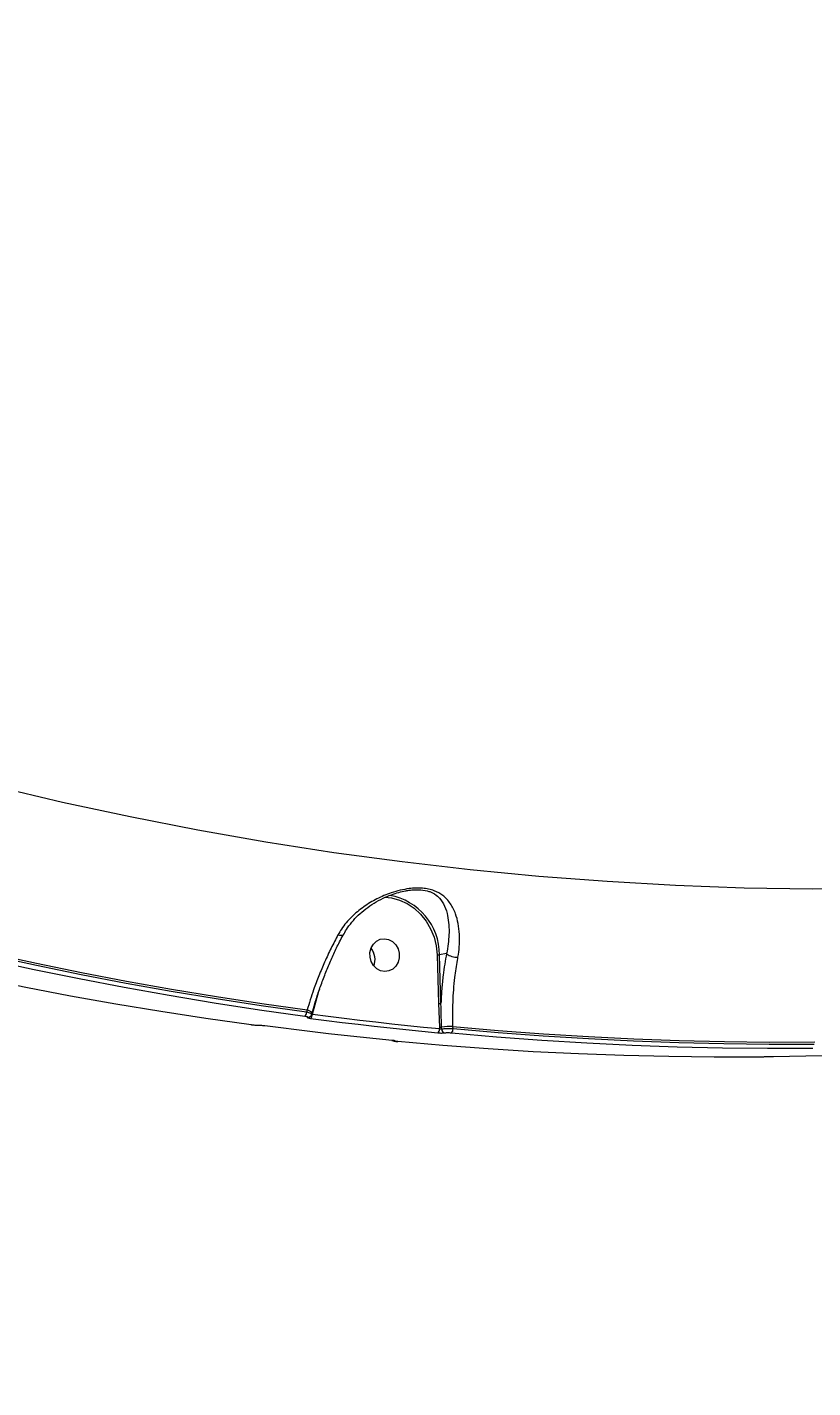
# Model space of a CAD drawing. Header units: millimetres. Extents: x -7447 to 8662, y -5576 to 6370.
# Drawn here: x 1671.4 to 1887.2, y -2586.3 to -2212.5 of the extents above; entities that cross this region are included whole.
import ezdxf

# ---------------------------------------------------------------- set-up
doc = ezdxf.new("R2010")
doc.units = ezdxf.units.MM
doc.layers.add('DiKom', color=7, linetype='Continuous')
doc.layers.add('DIKOM_ОБЪЕКТ', color=7, linetype='Continuous')
doc.styles.add('style1', font='arial.ttf', dxfattribs={"width": 0.8})
doc.dimstyles.new('1-50', dxfattribs={"dimtxt": 300, "dimasz": 200, "dimexe": 100, "dimexo": 0, "dimgap": 100, "dimtad": 1, "dimdec": 0, "dimtxsty": 'style1', "dimcen": 0, "dimclrd": 7, "dimclre": 7, "dimadec": 1, "dimazin": 2, "dimtfac": 1, "dimtdec": 0, "dimtmove": 1, "dimatfit": 3, "dimfxl": 0, "dimlwd": 25, "dimlwe": 18, "dimarcsym": 0})

# ---------------------------------------------------------------- blocks, each defined once
blk = doc.blocks.new('*D11')
at = {"color": 7, "linetype": 'Continuous', "lineweight": 18, "transparency": 16777216}
for p, q in [((2045.4, 3512.26), (7772.09, 3512.26)), ((-1858.48, -4091.08), (7772.09, -4091.08))]:
    blk.add_line(p, q, dxfattribs=at)
at = {"color": 7, "linetype": 'Continuous', "lineweight": 25, "transparency": 16777216}
blk.add_line((7672.09, -3891.08), (7672.09, 3312.26), dxfattribs=at)
at = {"color": 7, "linetype": 'Continuous', "transparency": 16777216}
for points in [[(7638.76, 3312.26), (7705.42, 3312.26), (7672.09, 3512.26)], [(7638.76, -3891.08), (7705.42, -3891.08), (7672.09, -4091.08)]]:
    blk.add_solid(points, dxfattribs=at)
at = {"layer": 'Defpoints', "color": 0, "linetype": 'Continuous', "transparency": 16777216}
for p in [(2045.4, 3512.26), (7672.09, 3512.26), (-1858.48, -4091.08)]:
    blk.add_point(p, dxfattribs=at)
at = {"color": 0, "linetype": 'Continuous', "lineweight": 15, "transparency": 16777216, "insert": (7418.92, 3.22), "char_height": 300, "attachment_point": 5, "rotation": 90, "style": 'style1'}
blk.add_mtext('7600', dxfattribs=at)
blk = doc.blocks.new('*D12')
at = {"layer": 'Defpoints', "color": 0, "transparency": 16777216}
for p in [(-7446.93, 5919.72), (-7446.93, 736.93), (6905.53, -2412.68)]:
    blk.add_point(p, dxfattribs=at)
at = {"layer": 'DiKom', "color": 7, "lineweight": 18, "transparency": 16777216}
for p, q in [((-7446.93, 736.93), (-7446.93, 6019.72)), ((6905.53, -2412.68), (6905.53, 6019.72))]:
    blk.add_line(p, q, dxfattribs=at)
at = {"layer": 'DiKom', "color": 7, "lineweight": 25, "transparency": 16777216}
blk.add_line((6705.53, 5919.72), (-7246.93, 5919.72), dxfattribs=at)
at = {"layer": 'DiKom', "color": 7, "transparency": 16777216}
for points in [[(-7246.93, 5953.05), (-7246.93, 5886.39), (-7446.93, 5919.72)], [(6705.53, 5953.05), (6705.53, 5886.39), (6905.53, 5919.72)]]:
    blk.add_solid(points, dxfattribs=at)
at = {"layer": 'DiKom', "color": 0, "transparency": 16777216, "insert": (-918.31, 6173), "char_height": 300, "attachment_point": 5, "style": 'style1'}
blk.add_mtext('14300', dxfattribs=at)
blk = doc.blocks.new('*D13')
at = {"layer": 'Defpoints', "color": 0, "transparency": 16777216}
for p in [(2049.72, 5594.27), (-1141.86, -5576.35), (8561.69, -5576.35)]:
    blk.add_point(p, dxfattribs=at)
at = {"layer": 'DiKom', "color": 7, "lineweight": 18, "transparency": 16777216}
for p, q in [((2049.72, 5594.27), (8661.69, 5594.27)), ((-1141.86, -5576.35), (8661.69, -5576.35))]:
    blk.add_line(p, q, dxfattribs=at)
at = {"layer": 'DiKom', "color": 7, "lineweight": 25, "transparency": 16777216}
blk.add_line((8561.69, 5394.27), (8561.69, -5376.35), dxfattribs=at)
at = {"layer": 'DiKom', "color": 7, "transparency": 16777216}
for points in [[(8528.35, 5394.27), (8595.02, 5394.27), (8561.69, 5594.27)], [(8528.35, -5376.35), (8595.02, -5376.35), (8561.69, -5576.35)]]:
    blk.add_solid(points, dxfattribs=at)
at = {"layer": 'DiKom', "color": 0, "transparency": 16777216, "insert": (8308.52, 8.96), "char_height": 300, "attachment_point": 5, "rotation": 90, "style": 'style1'}
blk.add_mtext('11200', dxfattribs=at)

msp = doc.modelspace()

# ---------------------------------------------------------------- linework, layer by layer
at = {"layer": 'DIKOM_ОБЪЕКТ', "color": 7, "linetype": 'Continuous', "lineweight": 15}
for p, q in [((1784, -2467.37), (1784.38, -2480.7)), ((1786.57, -2467.02), (1784.67, -2467.34)), ((1785.05, -2480.67), (1784.67, -2467.34)), ((1749.75, -2483.62), (1751.54, -2477.37)), ((1751.54, -2477.37), (1751.73, -2476.7)), ((1784.38, -2480.7), (1784.61, -2487.21)), ((1748.28, -2482.49), (1748.1, -2483.12)), ((1749.49, -2483.74), (1749.61, -2483.34)), ((1749.61, -2483.34), (1749.61, -2483.33)), ((1749.71, -2483.75), (1749.75, -2483.62)), ((1784.61, -2487.21), (1784.62, -2487.72)), ((1785.25, -2487.77), (1785.23, -2487.18)), ((1788.37, -2487.7), (1788.35, -2487.04))]:
    msp.add_line(p, q, dxfattribs=at)
at = {"layer": 'DIKOM_ОБЪЕКТ', "color": 7, "linetype": 'Continuous', "lineweight": 15, "flags": 128}
for points in [[(1943.48, -2448.03), (1924.72, -2448.83), (1905.94, -2449.25), (1887.14, -2449.31), (1868.33, -2448.99), (1849.52, -2448.3), (1830.71, -2447.24), (1811.91, -2445.81), (1793.12, -2444.01), (1774.36, -2441.84), (1755.62, -2439.3), (1736.91, -2436.4), (1718.24, -2433.12), (1699.62, -2429.48), (1681.05, -2425.48), (1662.53, -2421.11)], [(1769.62, -2451.48), (1771.49, -2451.69), (1773.68, -2452.29), (1775.77, -2453.26), (1777.72, -2454.57), (1779.47, -2456.19), (1780.98, -2458.08), (1782.21, -2460.2), (1783.14, -2462.49), (1783.74, -2464.9), (1784, -2467.37)], [(1773.6, -2468.18), (1773.29, -2469.39), (1772.67, -2470.45), (1771.81, -2471.26), (1770.76, -2471.77), (1769.62, -2471.92), (1768.47, -2471.71), (1767.42, -2471.15), (1766.54, -2470.29), (1765.9, -2469.2), (1765.57, -2467.96), (1765.55, -2466.68), (1765.87, -2465.47), (1766.48, -2464.41), (1767.35, -2463.6), (1768.39, -2463.09), (1769.54, -2462.94), (1770.68, -2463.16), (1771.74, -2463.71), (1772.62, -2464.57), (1773.25, -2465.67), (1773.59, -2466.9), (1773.6, -2468.18)], [(1648.71, -2465.84), (1661, -2468.68), (1673.31, -2471.36), (1685.65, -2473.89), (1698.01, -2476.26), (1710.38, -2478.47), (1722.78, -2480.53), (1735.18, -2482.43), (1747.61, -2484.18)], [(1649.26, -2464.13), (1661.57, -2466.97), (1673.9, -2469.65), (1686.25, -2472.18), (1698.62, -2474.56), (1711.01, -2476.77), (1723.42, -2478.83), (1735.84, -2480.74), (1748.28, -2482.49)], [(1748.1, -2483.12), (1735.69, -2481.38), (1723.29, -2479.48), (1710.91, -2477.42), (1698.54, -2475.21), (1686.19, -2472.84), (1673.87, -2470.31), (1661.56, -2467.63), (1649.28, -2464.8)], [(1732.89, -2486.61), (1720.47, -2484.87), (1708.06, -2482.96), (1695.67, -2480.9), (1683.29, -2478.69), (1670.94, -2476.32), (1658.6, -2473.79), (1646.29, -2471.11), (1634, -2468.28)], [(1749.22, -2484.81), (1753.58, -2485.38), (1757.95, -2485.92), (1762.31, -2486.44), (1766.68, -2486.95), (1771.05, -2487.44), (1775.42, -2487.9), (1779.79, -2488.35), (1784.16, -2488.78)], [(1784.62, -2487.72), (1780.25, -2487.29), (1775.89, -2486.84), (1771.52, -2486.38), (1767.16, -2485.89), (1762.79, -2485.38), (1758.43, -2484.86), (1754.07, -2484.32), (1749.71, -2483.75)], [(1771.61, -2490.86), (1767.23, -2490.43), (1762.86, -2489.98), (1758.5, -2489.51), (1754.13, -2489.03), (1749.76, -2488.52), (1745.4, -2487.99), (1741.03, -2487.45), (1736.67, -2486.89)], [(1787.91, -2488.76), (1800.32, -2489.84), (1812.73, -2490.76), (1825.15, -2491.52), (1837.56, -2492.13), (1849.98, -2492.59), (1862.4, -2492.88), (1874.81, -2493.02), (1887.22, -2493.01)], [(1788.35, -2487.04), (1800.77, -2488.12), (1813.2, -2489.04), (1825.63, -2489.81), (1838.06, -2490.41), (1850.5, -2490.87), (1862.93, -2491.16), (1875.36, -2491.3), (1887.79, -2491.28)], [(1887.6, -2491.94), (1875.2, -2491.96), (1862.8, -2491.82), (1850.39, -2491.52), (1837.98, -2491.07), (1825.57, -2490.46), (1813.17, -2489.7), (1800.77, -2488.78), (1788.37, -2487.7)], [(1872.51, -2495.44), (1860.1, -2495.46), (1847.68, -2495.32), (1835.27, -2495.02), (1822.85, -2494.57), (1810.43, -2493.96), (1798.02, -2493.19), (1785.6, -2492.27), (1773.2, -2491.19)], [(1912.07, -2494.31), (1907.61, -2494.51), (1903.15, -2494.69), (1898.7, -2494.84), (1894.24, -2494.98), (1889.78, -2495.1), (1885.32, -2495.2), (1880.86, -2495.27), (1876.4, -2495.33)]]:
    msp.add_lwpolyline(points, dxfattribs=at)
at = {"layer": 'DIKOM_ОБЪЕКТ', "color": 7, "linetype": 'Continuous', "lineweight": 15}
for centre, radius, start, end in [((1768.13, -2467.33), 16.53, 359.964, 80.1134), ((1762.05, -2468.68), 4.9, 339.3306, 39.4433), ((1762.05, -2468.67), 4.9, 339.3007, 39.4732), ((1784.06, -2462.12), 5.25, 269.3149, 276.5987), ((1784.45, -2475.48), 5.22, 269.2921, 276.6215), ((1746.88, -2483.2), 1.23, 306.5999, 3.4594), ((1747.84, -2484.66), 2.22, 36.9721, 78.5618), ((1748.51, -2483.6), 0.903, 263.7337, 294.8806), ((1748.5, -2483.83), 1.21, 306.3144, 3.7746), ((1750.11, -2482.59), 1.1, 239.1641, 250.5998), ((1783.45, -2487.84), 1.18, 306.9907, 5.818), ((1784.64, -2481.2), 6.01, 269.6283, 275.5946), ((1788.14, -2516.63), 29.59, 89.5876, 95.641), ((1786.26, -2487.79), 1.01, 178.8433, 257.2996), ((1787.19, -2487.82), 1.18, 307.386, 5.827), ((1772.49, -2490.06), 0.968, 243.1399, 264.9761)]:
    msp.add_arc(centre, radius, start, end, dxfattribs=at)
for points, knots in [([(1495.57, -2360.18), (1499.01, -2358.56), (1505.9, -2355.31), (1516.61, -2349.15), (1527.68, -2342), (1539.1, -2333.75), (1550.83, -2324.43), (1562.63, -2314.22), (1574.44, -2303.2), (1586.23, -2291.44), (1598.19, -2278.73), (1610.28, -2265.1), (1622.46, -2250.55), (1634.47, -2235.42), (1646.28, -2219.76), (1657.84, -2203.65), (1669.36, -2186.83), (1680.77, -2169.34), (1692.05, -2151.21), (1702.95, -2132.84), (1713.44, -2114.3), (1723.51, -2095.65), (1733.31, -2076.6), (1742.8, -2057.2), (1751.93, -2037.52), (1760.52, -2017.97), (1768.54, -1998.61), (1776, -1979.51), (1783.01, -1960.36), (1789.53, -1941.23), (1795.51, -1922.2), (1800.46, -1904.98), (1804.55, -1889.5), (1806.71, -1880.36), (1807.79, -1875.78)], [0, 0, 0, 0, 0.031178, 0.062381, 0.093559, 0.125644, 0.157755, 0.18984, 0.22102, 0.252224, 0.283405, 0.31549, 0.347601, 0.379686, 0.410889, 0.442116, 0.473319, 0.505426, 0.537558, 0.569665, 0.60092, 0.632198, 0.663452, 0.69561, 0.727794, 0.759952, 0.791284, 0.822641, 0.853973, 0.886209, 0.918471, 0.950707, 0.97533, 1, 1, 1, 1]), ([(1789.72, -2468.02), (1789.77, -2467.78), (1789.98, -2466.55), (1790.19, -2464.41), (1790.18, -2461.53), (1789.84, -2458.73), (1789.06, -2455.86), (1787.78, -2453.21), (1785.85, -2451.07), (1783.68, -2449.84), (1781.69, -2449.27), (1780.01, -2449.03), (1778.21, -2448.99), (1776.13, -2449.16), (1773.83, -2449.58), (1770.81, -2450.45), (1767.39, -2451.89), (1763.71, -2454.11), (1760.41, -2456.87), (1758.12, -2459.55), (1757.08, -2461.33), (1756.76, -2461.86)], [0, 0, 0, 0, 0.013454, 0.066322, 0.119232, 0.183273, 0.24735, 0.32648, 0.405366, 0.467859, 0.499097, 0.530302, 0.561443, 0.592623, 0.634514, 0.67649, 0.748086, 0.81976, 0.89396, 0.968068, 1, 1, 1, 1]), ([(1758.2, -2461.94), (1758.48, -2461.43), (1759.16, -2460.18), (1760.55, -2458.34), (1762.32, -2456.43), (1764.37, -2454.69), (1766.65, -2453.12), (1769.02, -2451.84), (1771.31, -2450.86), (1773.37, -2450.21), (1774.81, -2449.84), (1775.56, -2449.74), (1775.67, -2449.72)], [0, 0, 0, 0, 0.080605, 0.197441, 0.317746, 0.440892, 0.568, 0.697231, 0.80647, 0.900056, 0.984404, 1, 1, 1, 1]), ([(1775.67, -2449.72), (1775.87, -2449.68), (1776.6, -2449.53), (1777.91, -2449.44), (1779.83, -2449.44), (1781.26, -2449.73), (1782.86, -2450.31), (1784.44, -2451.34), (1785.87, -2453.31), (1786.75, -2455.75), (1787.2, -2458.41), (1787.31, -2460.99), (1787.15, -2463.66), (1786.85, -2465.65), (1786.63, -2466.79), (1786.57, -2467.02), (1786.57, -2467.02)], [0, 0, 0, 0, 0.017867, 0.065588, 0.115146, 0.192689, 0.211767, 0.311882, 0.441873, 0.576928, 0.685752, 0.796431, 0.886066, 0.97731, 0.999947, 1, 1, 1, 1]), ([(1756.76, -2461.86), (1756.13, -2463.07), (1754.85, -2465.49), (1753.1, -2469.26), (1751.49, -2473.09), (1749.83, -2477.49), (1748.85, -2480.64), (1748.28, -2482.49)], [0, 0, 0, 0, 0.187288, 0.376551, 0.557009, 0.739196, 1, 1, 1, 1]), ([(1749.64, -2483.33), (1749.87, -2482.49), (1750.44, -2480.49), (1751.49, -2477.31), (1752.75, -2473.83), (1754.12, -2470.39), (1755.59, -2467.04), (1756.94, -2464.2), (1757.82, -2462.54), (1758.16, -2461.91)], [0, 0, 0, 0, 0.114821, 0.27256, 0.430887, 0.589262, 0.747141, 0.904149, 1, 1, 1, 1]), ([(1758.12, -2461.89), (1758.08, -2461.94), (1758, -2462.05), (1757.6, -2462.07), (1757.17, -2461.99), (1756.88, -2461.9), (1756.8, -2461.87), (1756.76, -2461.86)], [0, 0, 0, 0, 0.235277, 0.565266, 0.895241, 0.944455, 1, 1, 1, 1]), ([(1786.57, -2467.02), (1786.24, -2468.97), (1785.7, -2472.14), (1785.24, -2476.75), (1785.11, -2479.36), (1785.05, -2480.67)], [0, 0, 0, 0, 0.442699, 0.72017, 1, 1, 1, 1]), ([(1786.57, -2467.02), (1786.71, -2467.14), (1786.98, -2467.36), (1787.67, -2467.66), (1788.46, -2467.89), (1789.13, -2467.99), (1789.54, -2468.02), (1789.68, -2468.02), (1789.72, -2468.02)], [0, 0, 0, 0, 0.220471, 0.440967, 0.661452, 0.881968, 0.963564, 1, 1, 1, 1]), ([(1786.57, -2467.02), (1786.57, -2467.02), (1786.57, -2467.02), (1786.57, -2467.02), (1786.57, -2467.02)], [0, 0, 0, 0, 0.684238, 1, 1, 1, 1]), ([(1788.35, -2487.04), (1788.32, -2484.81), (1788.27, -2480.27), (1788.76, -2474.15), (1789.34, -2470.1), (1789.67, -2468.3), (1789.72, -2468.02)], [0, 0, 0, 0, 0.343494, 0.696934, 0.954526, 1, 1, 1, 1]), ([(1785.23, -2487.18), (1785.22, -2486.85), (1785.17, -2485.19), (1785.1, -2483.02), (1785.06, -2481.18), (1785.05, -2480.67)], [0, 0, 0, 0, 0.153309, 0.766563, 1, 1, 1, 1]), ([(1747.61, -2484.18), (1747.76, -2484.2), (1748.05, -2484.25), (1748.36, -2484.33), (1748.5, -2484.42), (1748.47, -2484.47), (1748.42, -2484.5), (1748.41, -2484.5)], [0, 0, 0, 0, 0.245814, 0.491779, 0.734288, 0.971526, 1, 1, 1, 1]), ([(1749.46, -2483.73), (1749.48, -2483.71), (1749.52, -2483.65), (1749.3, -2483.5), (1748.83, -2483.31), (1748.34, -2483.18), (1748.1, -2483.12)], [0, 0, 0, 0, 0.116761, 0.4097, 0.705549, 1, 1, 1, 1]), ([(1748.41, -2484.5), (1748.41, -2484.5), (1748.36, -2484.53), (1748.33, -2484.58), (1748.47, -2484.66), (1748.77, -2484.74), (1749.07, -2484.79), (1749.22, -2484.81)], [0, 0, 0, 0, 0.027822, 0.264991, 0.50769, 0.75396, 1, 1, 1, 1]), ([(1748.89, -2484.41), (1748.92, -2484.4), (1749.05, -2484.35), (1749.26, -2484.17), (1749.44, -2483.94), (1749.47, -2483.77), (1749.48, -2483.73)], [0, 0, 0, 0, 0.127608, 0.493897, 0.863276, 1, 1, 1, 1]), ([(1734.78, -2486.75), (1734.67, -2486.75), (1734.46, -2486.75), (1734, -2486.73), (1733.49, -2486.68), (1733.12, -2486.64), (1732.93, -2486.62), (1732.89, -2486.61)], [0, 0, 0, 0, 0.23403, 0.467972, 0.70393, 0.944835, 1, 1, 1, 1]), ([(1736.67, -2486.89), (1736.63, -2486.88), (1736.44, -2486.86), (1736.07, -2486.82), (1735.56, -2486.78), (1735.1, -2486.75), (1734.89, -2486.75), (1734.78, -2486.75)], [0, 0, 0, 0, 0.055765, 0.296836, 0.532658, 0.76624, 1, 1, 1, 1]), ([(1784.16, -2488.78), (1784.18, -2488.78), (1784.36, -2488.8), (1784.73, -2488.82), (1785.23, -2488.83), (1785.7, -2488.82), (1785.92, -2488.79), (1786.03, -2488.77)], [0, 0, 0, 0, 0.042599, 0.282462, 0.521652, 0.760744, 1, 1, 1, 1]), ([(1785.25, -2487.77), (1785.21, -2487.78), (1785.14, -2487.79), (1784.98, -2487.78), (1784.81, -2487.76), (1784.69, -2487.74), (1784.63, -2487.72), (1784.62, -2487.72)], [0, 0, 0, 0, 0.236828, 0.474335, 0.71361, 0.956448, 1, 1, 1, 1]), ([(1788.37, -2487.7), (1788.33, -2487.7), (1788.03, -2487.68), (1787.42, -2487.66), (1786.58, -2487.67), (1785.8, -2487.7), (1785.43, -2487.75), (1785.25, -2487.77)], [0, 0, 0, 0, 0.04225, 0.281985, 0.521283, 0.760643, 1, 1, 1, 1]), ([(1786.03, -2488.77), (1786.14, -2488.76), (1786.36, -2488.73), (1786.83, -2488.72), (1787.34, -2488.72), (1787.7, -2488.74), (1787.88, -2488.76), (1787.91, -2488.76)], [0, 0, 0, 0, 0.239378, 0.478695, 0.717912, 0.957732, 1, 1, 1, 1]), ([(1771.57, -2490.86), (1771.6, -2490.86), (1771.76, -2490.87), (1771.97, -2490.9), (1772.14, -2490.92), (1772.19, -2490.94), (1772.18, -2490.94), (1772.18, -2490.94)], [0, 0, 0, 0, 0.081787, 0.490095, 0.7913, 0.965446, 1, 1, 1, 1]), ([(1772.4, -2491.03), (1772.41, -2491.03), (1772.46, -2491.02), (1772.48, -2490.99), (1772.34, -2490.95), (1772.04, -2490.9), (1771.75, -2490.87), (1771.61, -2490.86)], [0, 0, 0, 0, 0.038557, 0.27808, 0.518344, 0.759213, 1, 1, 1, 1]), ([(1771.85, -2490.89), (1771.89, -2490.91), (1771.98, -2490.97), (1772.11, -2491.03), (1772.27, -2491.07), (1772.51, -2491.12), (1772.82, -2491.16), (1773.12, -2491.19), (1773.19, -2491.19)], [0, 0, 0, 0, 0.083805, 0.182247, 0.287087, 0.488648, 0.870201, 1, 1, 1, 1]), ([(1773.2, -2491.19), (1773.05, -2491.18), (1772.76, -2491.15), (1772.47, -2491.1), (1772.32, -2491.06), (1772.34, -2491.04), (1772.39, -2491.03), (1772.4, -2491.03)], [0, 0, 0, 0, 0.240694, 0.481435, 0.72163, 0.961212, 1, 1, 1, 1]), ([(1874.45, -2495.39), (1874.35, -2495.39), (1874.13, -2495.4), (1873.67, -2495.42), (1873.17, -2495.43), (1872.77, -2495.44), (1872.56, -2495.44), (1872.51, -2495.44)], [0, 0, 0, 0, 0.224948, 0.449588, 0.680327, 0.923804, 1, 1, 1, 1]), ([(1875.64, -2495.34), (1875.5, -2495.35), (1875.2, -2495.35), (1874.77, -2495.37), (1874.56, -2495.38), (1874.45, -2495.39)], [0, 0, 0, 0, 0.298658, 0.649063, 1, 1, 1, 1]), ([(1876.4, -2495.33), (1876.33, -2495.33), (1876.09, -2495.33), (1875.83, -2495.34), (1875.64, -2495.34)], [0, 0, 0, 0, 0.287856, 1, 1, 1, 1])]:
    msp.add_open_spline(points, degree=3, knots=knots, dxfattribs=at)

# ---------------------------------------------------------------- dimensions: what is measured, and where the dimension line sits
at = {"color": 7, "linetype": 'Continuous', "lineweight": 15}
dim = msp.add_linear_dim(base=(7672.09, 3512.26), p1=(-1858.48, -4091.08), p2=(2045.4, 3512.26), angle=270, text='7600', dimstyle='1-50', dxfattribs=at)
dim.commit()
dim.dimension.update_dxf_attribs({"geometry": '*D11', "text_midpoint": (7672.09, 3.22), "dimtype": 160})
at = {"layer": 'DiKom'}
for base, p1, p2, angle, text, picture, middle in [((-7446.93, 5919.72), (6905.53, -2412.68), (-7446.93, 736.93), 180, '14300', '*D12', (-918.31, 5919.72)), ((8561.69, -5576.35), (2049.72, 5594.27), (-1141.86, -5576.35), 270, '11200', '*D13', (8561.69, 8.96))]:
    dim = msp.add_linear_dim(base=base, p1=p1, p2=p2, angle=angle, text=text, dimstyle='1-50', dxfattribs=at)
    dim.commit()
    dim.dimension.update_dxf_attribs({"geometry": picture, "text_midpoint": middle, "dimtype": 160})

doc.saveas('drawing.dxf')
